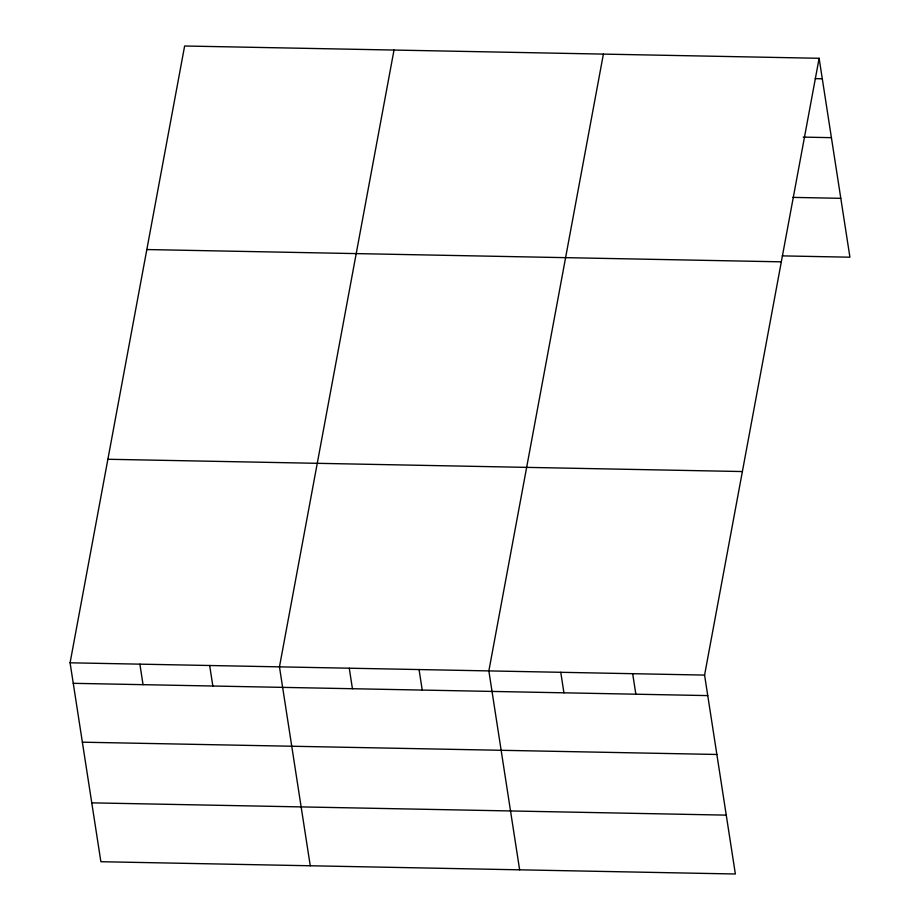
<?xml version="1.0" encoding="UTF-8"?>
<svg xmlns="http://www.w3.org/2000/svg" width="920" height="920" viewBox="0 0 920 920"><rect width="100%" height="100%" fill="white"/><g stroke="black" fill="none" stroke-linecap="round" stroke-linejoin="round"><path stroke-width="1.38" d="M819.122 58.282L704.582 675.084L735.367 874L100.878 861.718L70.081 662.803L184.632 46L819.122 58.282L849.919 257.197L782.241 255.886M394.013 50.048L279.461 666.862L310.259 865.777M603.394 54.107L488.853 670.91L519.639 869.825M815.246 78.648L822.296 78.787M803.217 137.114L831.415 137.666M792.867 197.386L840.799 198.317M146.832 249.55L781.321 261.832M107.881 459.264L742.382 471.546M70.081 662.803L704.582 675.084M73.255 683.318L707.756 695.6M82.374 742.187L716.864 754.469M91.758 802.849L726.259 815.131M632.672 673.693L635.846 694.209M560.763 672.301L563.937 692.817M419.06 669.564L422.234 690.069M349.255 668.207L352.44 688.723M209.668 665.505L212.842 686.021M139.874 664.159L143.048 684.664"/></g></svg>
